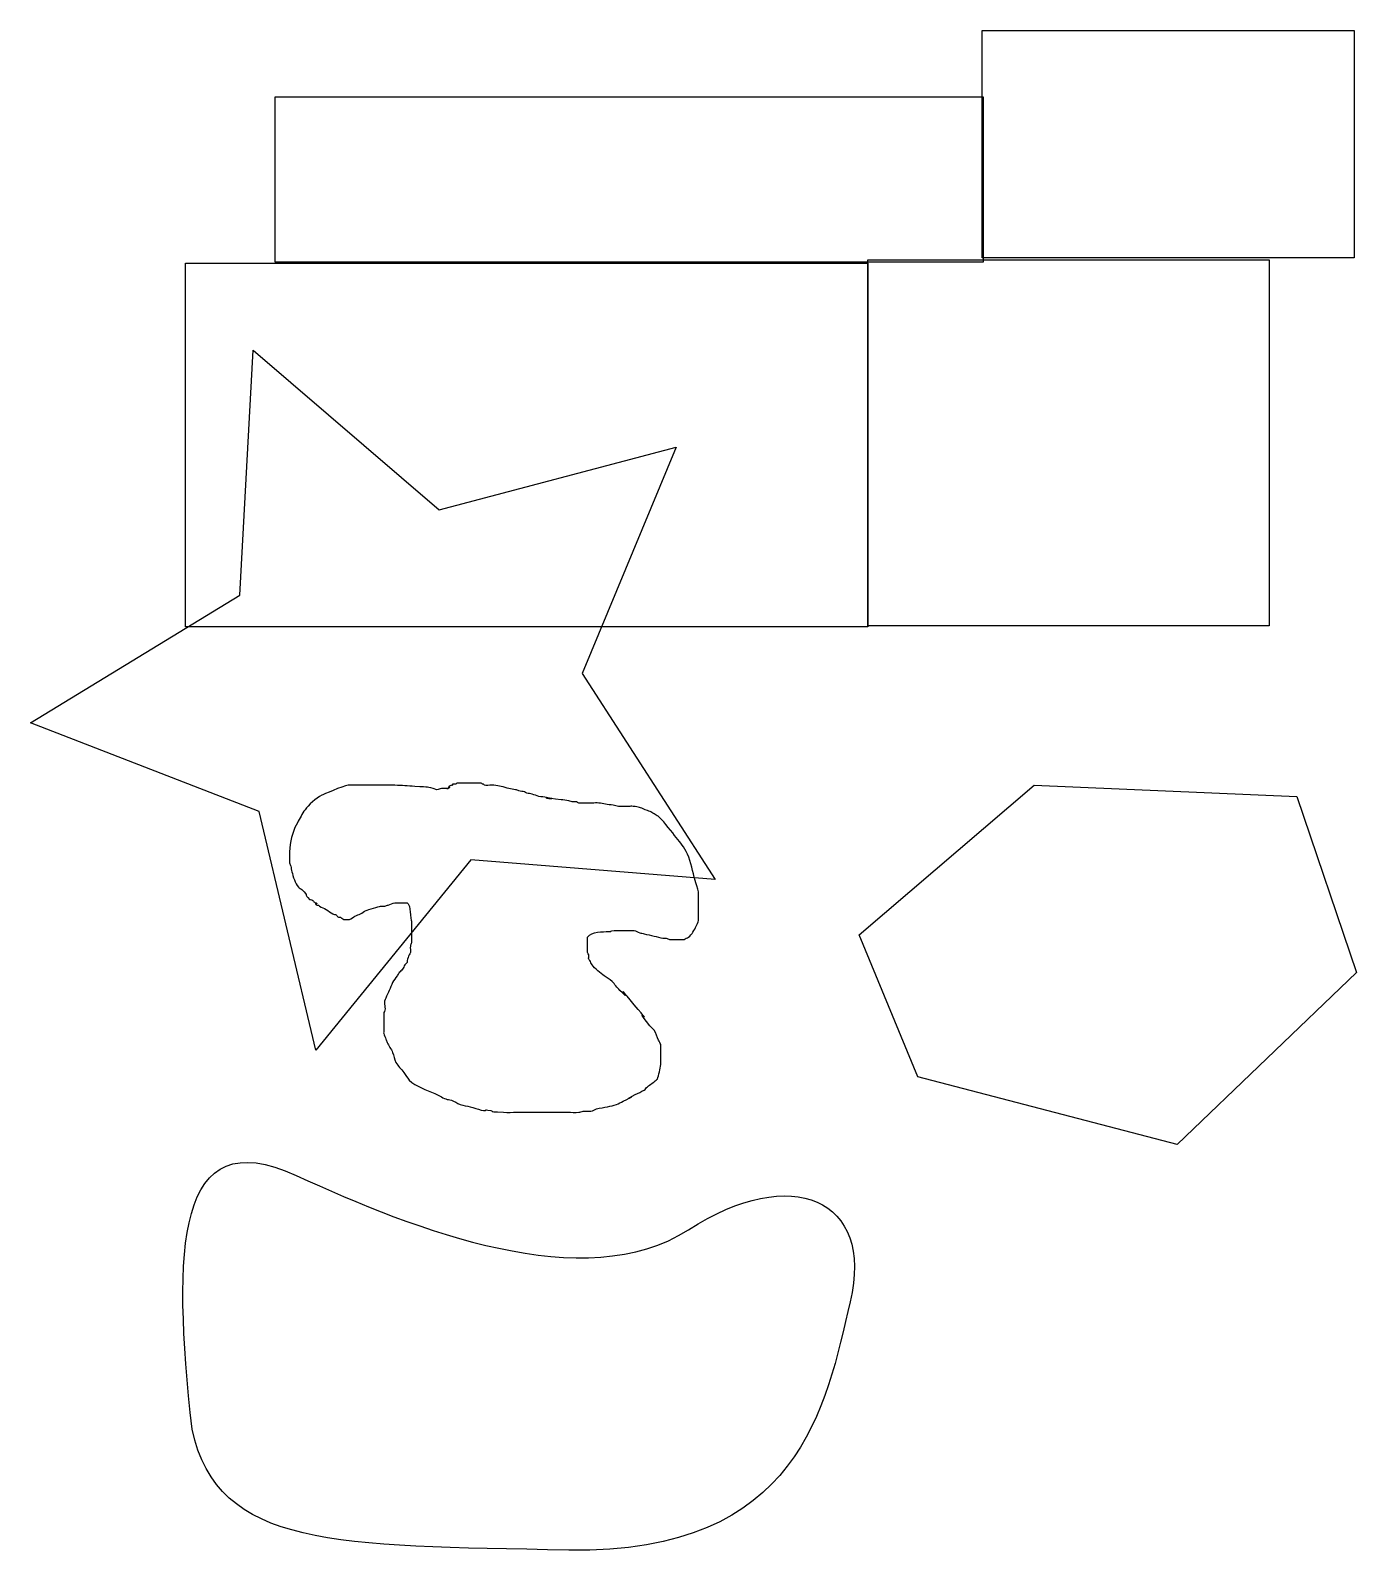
# Model space of a CAD drawing. Extents: x -1.88 to 1.29, y -2.03 to 1.61.
import ezdxf

# ---------------------------------------------------------------- set-up
doc = ezdxf.new("R2010")
doc.units = 0
doc.layers.add('Layer_1', color=7, linetype='CONTINUOUS')

msp = doc.modelspace()

# ---------------------------------------------------------------- linework, layer by layer
at = {"layer": 'Layer_1', "color": 7}
for points in [[(0.391534, 1.608466), (1.280423, 1.608466), (1.280423, 1.066138), (0.391534, 1.066138), (0.391534, 1.608466)], [(-1.296296, 1.449735), (0.39418, 1.449735), (0.39418, 1.055556), (-1.296296, 1.055556), (-1.296296, 1.449735)], [(0.119048, 1.060847), (1.07672, 1.060847), (1.07672, 0.187831), (0.119048, 0.187831), (0.119048, 1.060847)], [(-1.510582, 1.05291), (0.119048, 1.05291), (0.119048, 0.185185), (-1.510582, 0.185185), (-1.510582, 1.05291)], [(-0.246032, -0.417989), (-0.82954, -0.370964), (-1.199079, -0.824984), (-1.334669, -0.255503), (-1.880662, -0.044351), (-1.380952, 0.260582), (-1.348856, 0.845102), (-0.904429, 0.46408), (-0.338599, 0.614181), (-0.563637, 0.073763), (-0.246032, -0.417989)], [(-0.910053, -0.203704), (-0.910053, -0.203704)], [(0.097884, -0.550265), (0.515873, -0.193122), (1.142857, -0.219577), (1.285714, -0.640212), (0.857143, -1.050265), (0.238095, -0.888889), (0.097884, -0.550265)], [(-1.494709, -1.730159), (-1.494709, -1.730159)]]:
    msp.add_lwpolyline(points, close=True, dxfattribs=at)
for points in [[(-1.185185, -0.216931), (-1.198696, -0.223393), (-1.217215, -0.241278), (-1.224868, -0.251323)], [(-1.121693, -0.193122), (-1.136846, -0.195142), (-1.182141, -0.215475), (-1.185185, -0.216931)], [(-1.100529, -0.193122), (-1.107584, -0.193122), (-1.1147, -0.192189), (-1.121693, -0.193122)], [(-1.071429, -0.193122), (-1.081129, -0.193122), (-1.090829, -0.193122), (-1.100529, -0.193122)], [(-1.010582, -0.193122), (-1.030858, -0.192627), (-1.051146, -0.193122), (-1.071429, -0.193122)], [(-0.962963, -0.195767), (-0.978828, -0.194744), (-0.994689, -0.193509), (-1.010582, -0.193122)], [(-0.910053, -0.203704), (-0.938349, -0.195619), (-0.924459, -0.198251), (-0.962963, -0.195767)], [(-0.899471, -0.201058), (-0.903036, -0.201771), (-0.906526, -0.202822), (-0.910053, -0.203704)], [(-0.89418, -0.201058), (-0.895944, -0.201058), (-0.897741, -0.200712), (-0.899471, -0.201058)], [(-0.883598, -0.201058), (-0.887125, -0.201058), (-0.890653, -0.201058), (-0.89418, -0.201058)], [(-0.880952, -0.195767), (-0.886426, -0.201241), (-0.872588, -0.195553), (-0.883598, -0.201058)], [(-0.886243, -0.201058), (-0.886243, -0.200176), (-0.882716, -0.201058), (-0.883598, -0.201058)], [(-0.883598, -0.201058), (-0.884387, -0.201453), (-0.886243, -0.20194), (-0.886243, -0.201058)], [(-0.875661, -0.193122), (-0.877532, -0.193745), (-0.879558, -0.194373), (-0.880952, -0.195767)], [(-0.873016, -0.193122), (-0.873639, -0.193745), (-0.874825, -0.192843), (-0.875661, -0.193122)], [(-0.873016, -0.190476), (-0.873639, -0.1911), (-0.872392, -0.192498), (-0.873016, -0.193122)], [(-0.865079, -0.190476), (-0.866128, -0.191001), (-0.872475, -0.189935), (-0.873016, -0.190476)], [(-0.862434, -0.187831), (-0.863549, -0.188388), (-0.863964, -0.189919), (-0.865079, -0.190476)], [(-0.859788, -0.187831), (-0.86067, -0.187831), (-0.861645, -0.187436), (-0.862434, -0.187831)], [(-0.857143, -0.187831), (-0.858025, -0.187831), (-0.858907, -0.187831), (-0.859788, -0.187831)], [(-0.843915, -0.187831), (-0.848325, -0.187831), (-0.852734, -0.187831), (-0.857143, -0.187831)], [(-0.814815, -0.187831), (-0.824515, -0.187831), (-0.834215, -0.187831), (-0.843915, -0.187831)], [(-0.804233, -0.187831), (-0.805037, -0.187429), (-0.812988, -0.187831), (-0.814815, -0.187831)], [(-0.801587, -0.190476), (-0.802703, -0.189919), (-0.803117, -0.188388), (-0.804233, -0.187831)], [(-0.798942, -0.190476), (-0.799731, -0.190082), (-0.800799, -0.190871), (-0.801587, -0.190476)], [(-0.796296, -0.193122), (-0.797412, -0.192564), (-0.797826, -0.191034), (-0.798942, -0.190476)], [(-0.780423, -0.193122), (-0.783165, -0.193122), (-0.795078, -0.193731), (-0.796296, -0.193122)], [(-0.756614, -0.195767), (-0.769962, -0.192687), (-0.769655, -0.193122), (-0.780423, -0.193122)], [(-0.738095, -0.201058), (-0.744351, -0.199615), (-0.750358, -0.197211), (-0.756614, -0.195767)], [(-0.722222, -0.203704), (-0.727458, -0.20254), (-0.732869, -0.202264), (-0.738095, -0.201058)], [(-0.714286, -0.206349), (-0.716991, -0.205673), (-0.7195, -0.204309), (-0.722222, -0.203704)], [(-0.701058, -0.208995), (-0.705382, -0.207759), (-0.709923, -0.20744), (-0.714286, -0.206349)], [(-0.695767, -0.21164), (-0.697663, -0.211099), (-0.699162, -0.209536), (-0.701058, -0.208995)], [(-0.613757, -0.227513), (-0.696189, -0.217209), (-0.604772, -0.230109), (-0.648148, -0.222222)], [(-0.68254, -0.214286), (-0.686878, -0.213103), (-0.691444, -0.212875), (-0.695767, -0.21164)], [(-0.666667, -0.219577), (-0.672101, -0.218323), (-0.677159, -0.215753), (-0.68254, -0.214286)], [(-1.224868, -0.251323), (-1.232292, -0.261067), (-1.23738, -0.272391), (-1.243386, -0.283069)], [(-0.648148, -0.222222), (-0.654283, -0.221107), (-0.660591, -0.220979), (-0.666667, -0.219577)], [(-0.595238, -0.230159), (-0.601411, -0.229277), (-0.607569, -0.228287), (-0.613757, -0.227513)], [(-0.584656, -0.232804), (-0.588255, -0.23229), (-0.591711, -0.231041), (-0.595238, -0.230159)], [(-0.57672, -0.232804), (-0.579314, -0.232285), (-0.582037, -0.233178), (-0.584656, -0.232804)], [(-0.571429, -0.23545), (-0.573342, -0.234971), (-0.574786, -0.233191), (-0.57672, -0.232804)], [(-0.558201, -0.23545), (-0.560416, -0.23545), (-0.569417, -0.235953), (-0.571429, -0.23545)], [(-0.539683, -0.23545), (-0.545855, -0.23545), (-0.552028, -0.23545), (-0.558201, -0.23545)], [(-0.52381, -0.23545), (-0.529082, -0.23501), (-0.534392, -0.23545), (-0.539683, -0.23545)], [(-0.507937, -0.238095), (-0.513238, -0.23728), (-0.518464, -0.235895), (-0.52381, -0.23545)], [(-0.489418, -0.240741), (-0.495569, -0.239716), (-0.501774, -0.239043), (-0.507937, -0.238095)], [(-0.47619, -0.243386), (-0.480652, -0.242829), (-0.484983, -0.24148), (-0.489418, -0.240741)], [(-0.468254, -0.243386), (-0.470899, -0.243386), (-0.473565, -0.243714), (-0.47619, -0.243386)], [(-0.452381, -0.243386), (-0.457672, -0.243386), (-0.462963, -0.243386), (-0.468254, -0.243386)], [(-0.441799, -0.243386), (-0.445309, -0.243035), (-0.448854, -0.243386), (-0.452381, -0.243386)], [(-0.412698, -0.251323), (-0.426862, -0.245657), (-0.42581, -0.244985), (-0.441799, -0.243386)], [(-0.386243, -0.26455), (-0.401621, -0.254939), (-0.396472, -0.257813), (-0.412698, -0.251323)], [(-1.243386, -0.283069), (-1.25995, -0.312515), (-1.264279, -0.345066), (-1.261905, -0.378307)], [(-0.378307, -0.269841), (-0.380555, -0.267593), (-0.383547, -0.266235), (-0.386243, -0.26455)], [(-0.338624, -0.31746), (-0.347777, -0.30602), (-0.367183, -0.280965), (-0.378307, -0.269841)], [(-0.312169, -0.357143), (-0.320405, -0.339024), (-0.327406, -0.331483), (-0.338624, -0.31746)], [(-0.293651, -0.420635), (-0.299493, -0.399604), (-0.303047, -0.377213), (-0.312169, -0.357143)], [(-1.261905, -0.378307), (-1.261706, -0.381088), (-1.259936, -0.383538), (-1.259259, -0.386243)], [(-1.259259, -0.386243), (-1.258169, -0.390606), (-1.257849, -0.395147), (-1.256614, -0.399471)], [(-1.256614, -0.399471), (-1.253368, -0.410831), (-1.249099, -0.426757), (-1.240741, -0.436508)], [(-1.240741, -0.436508), (-1.238672, -0.438922), (-1.235053, -0.439551), (-1.232804, -0.441799)], [(-0.285714, -0.44709), (-0.286477, -0.440226), (-0.292173, -0.425955), (-0.293651, -0.420635)], [(-1.232804, -0.441799), (-1.214472, -0.460131), (-1.22869, -0.451204), (-1.214286, -0.465608)], [(-1.214286, -0.465608), (-1.213662, -0.466232), (-1.212477, -0.46533), (-1.21164, -0.465608)], [(-1.21164, -0.465608), (-1.20977, -0.466232), (-1.20799, -0.46716), (-1.206349, -0.468254)], [(-1.206349, -0.468254), (-1.204274, -0.469637), (-1.203289, -0.47243), (-1.201058, -0.473545)], [(-0.989418, -0.473545), (-0.984972, -0.473545), (-0.981561, -0.472103), (-0.978836, -0.47619)], [(-0.285714, -0.460317), (-0.285714, -0.455908), (-0.285227, -0.451472), (-0.285714, -0.44709)], [(-0.285714, -0.481481), (-0.285714, -0.474427), (-0.285714, -0.467372), (-0.285714, -0.460317)], [(-1.198413, -0.473545), (-1.192939, -0.479019), (-1.206777, -0.473331), (-1.195767, -0.478836)], [(-1.201058, -0.473545), (-1.200269, -0.473939), (-1.199036, -0.472921), (-1.198413, -0.473545)], [(-1.195767, -0.478836), (-1.194978, -0.47923), (-1.19391, -0.478442), (-1.193122, -0.478836)], [(-1.193122, -0.478836), (-1.192006, -0.479394), (-1.191514, -0.48079), (-1.190476, -0.481481)], [(-1.190476, -0.481481), (-1.185604, -0.48473), (-1.179627, -0.486404), (-1.174603, -0.489418)], [(-1.174603, -0.489418), (-1.16915, -0.49269), (-1.164418, -0.497156), (-1.15873, -0.5)], [(-1.15873, -0.5), (-1.156236, -0.501247), (-1.153185, -0.501211), (-1.150794, -0.502645)], [(-1.150794, -0.502645), (-1.148655, -0.503929), (-1.147734, -0.506821), (-1.145503, -0.507936)], [(-1.145503, -0.507936), (-1.143925, -0.508725), (-1.141885, -0.507379), (-1.140212, -0.507936)], [(-1.140212, -0.507936), (-1.139029, -0.508331), (-1.138448, -0.5097), (-1.137566, -0.510582)], [(-1.119048, -0.513227), (-1.115088, -0.512238), (-1.108665, -0.506714), (-1.10582, -0.505291)], [(-1.10582, -0.505291), (-1.101573, -0.503167), (-1.09684, -0.502124), (-1.092593, -0.5)], [(-1.092593, -0.5), (-1.087994, -0.4977), (-1.084046, -0.494191), (-1.079365, -0.492064)], [(-1.079365, -0.492064), (-1.075067, -0.49011), (-1.048521, -0.482126), (-1.044974, -0.481481)], [(-1.044974, -0.481481), (-1.041503, -0.48085), (-1.037883, -0.48198), (-1.034392, -0.481481)], [(-1.034392, -0.481481), (-1.031631, -0.481087), (-1.029101, -0.479718), (-1.026455, -0.478836)], [(-1.026455, -0.478836), (-1.021164, -0.477072), (-1.016026, -0.474755), (-1.010582, -0.473545)], [(-1.010582, -0.473545), (-1.008, -0.472971), (-1.005291, -0.473545), (-1.002645, -0.473545)], [(-1.002645, -0.473545), (-0.998236, -0.473545), (-0.993827, -0.473545), (-0.989418, -0.473545)], [(-0.978836, -0.47619), (-0.973395, -0.484352), (-0.975051, -0.492102), (-0.973545, -0.502645)], [(-0.973545, -0.502645), (-0.969885, -0.528268), (-0.970899, -0.508942), (-0.970899, -0.537037)], [(-0.285714, -0.494709), (-0.285714, -0.4903), (-0.285714, -0.485891), (-0.285714, -0.481481)], [(-0.285714, -0.515873), (-0.284642, -0.5089), (-0.285714, -0.501764), (-0.285714, -0.494709)], [(-1.137566, -0.510582), (-1.135803, -0.511464), (-1.134146, -0.512604), (-1.132275, -0.513227)], [(-1.132275, -0.513227), (-1.130602, -0.513785), (-1.128748, -0.513227), (-1.126984, -0.513227)], [(-1.126984, -0.513227), (-1.124339, -0.513227), (-1.121614, -0.513869), (-1.119048, -0.513227)], [(-0.970899, -0.537037), (-0.970899, -0.54321), (-0.970899, -0.549383), (-0.970899, -0.555556)], [(-0.550265, -0.555556), (-0.541195, -0.541952), (-0.513744, -0.542328), (-0.5, -0.542328)], [(-0.5, -0.542328), (-0.485843, -0.542328), (-0.505992, -0.542886), (-0.486772, -0.539682)], [(-0.486772, -0.539682), (-0.484163, -0.539248), (-0.481481, -0.539682), (-0.478836, -0.539682)], [(-0.478836, -0.539682), (-0.473545, -0.539682), (-0.468254, -0.539682), (-0.462963, -0.539682)], [(-0.462963, -0.539682), (-0.459162, -0.539682), (-0.441589, -0.539141), (-0.439153, -0.539682)], [(-0.439153, -0.539682), (-0.434518, -0.540713), (-0.430431, -0.543472), (-0.425926, -0.544974)], [(-0.425926, -0.544974), (-0.422477, -0.546123), (-0.418887, -0.546801), (-0.415344, -0.547619)], [(-0.309524, -0.555556), (-0.300816, -0.548589), (-0.295457, -0.539116), (-0.291005, -0.529101)], [(-0.291005, -0.529101), (-0.289077, -0.524761), (-0.286436, -0.520567), (-0.285714, -0.515873)], [(-0.973545, -0.57672), (-0.974415, -0.581939), (-0.972507, -0.587404), (-0.973545, -0.592593)], [(-0.970899, -0.568783), (-0.971245, -0.57155), (-0.973087, -0.573969), (-0.973545, -0.57672)], [(-0.970899, -0.555556), (-0.970899, -0.559965), (-0.970353, -0.564408), (-0.970899, -0.568783)], [(-0.550265, -0.592593), (-0.550848, -0.590843), (-0.550265, -0.579318), (-0.550265, -0.57672)], [(-0.550265, -0.558201), (-0.550265, -0.557319), (-0.550754, -0.556289), (-0.550265, -0.555556)], [(-0.550265, -0.560847), (-0.550265, -0.559965), (-0.550265, -0.559083), (-0.550265, -0.558201)], [(-0.550265, -0.57672), (-0.550265, -0.571429), (-0.550265, -0.566138), (-0.550265, -0.560847)], [(-0.415344, -0.547619), (-0.407422, -0.549447), (-0.399448, -0.551048), (-0.391534, -0.55291)], [(-0.391534, -0.55291), (-0.384456, -0.554576), (-0.377525, -0.5569), (-0.37037, -0.558201)], [(-0.37037, -0.558201), (-0.367768, -0.558674), (-0.365043, -0.557766), (-0.362434, -0.558201)], [(-0.362434, -0.558201), (-0.359683, -0.55866), (-0.357264, -0.560501), (-0.354497, -0.560847)], [(-0.354497, -0.560847), (-0.347497, -0.561722), (-0.340388, -0.560847), (-0.333333, -0.560847)], [(-0.333333, -0.560847), (-0.331167, -0.560847), (-0.32182, -0.561418), (-0.320106, -0.560847)], [(-0.320106, -0.560847), (-0.318235, -0.560223), (-0.316578, -0.559083), (-0.314815, -0.558201)], [(-0.314815, -0.558201), (-0.313051, -0.557319), (-0.311064, -0.556787), (-0.309524, -0.555556)], [(-0.981481, -0.616402), (-0.982597, -0.618633), (-0.985389, -0.619618), (-0.986773, -0.621693)], [(-0.981481, -0.611111), (-0.981966, -0.612807), (-0.980693, -0.614825), (-0.981481, -0.616402)], [(-0.97619, -0.597884), (-0.978061, -0.602248), (-0.980177, -0.606545), (-0.981481, -0.611111)], [(-0.973545, -0.592593), (-0.973932, -0.594526), (-0.975414, -0.596071), (-0.97619, -0.597884)], [(-0.547619, -0.597884), (-0.548097, -0.595971), (-0.549641, -0.594463), (-0.550265, -0.592593)], [(-0.547619, -0.608466), (-0.548734, -0.605119), (-0.546764, -0.601306), (-0.547619, -0.597884)], [(-0.544974, -0.611111), (-0.545615, -0.610042), (-0.547225, -0.609649), (-0.547619, -0.608466)], [(-0.539683, -0.621693), (-0.542104, -0.61858), (-0.542945, -0.614493), (-0.544974, -0.611111)], [(-1.005291, -0.648148), (-1.008818, -0.653439), (-1.012858, -0.658422), (-1.015873, -0.664021)], [(-1, -0.640212), (-1.002035, -0.642654), (-1.003527, -0.645503), (-1.005291, -0.648148)], [(-0.992064, -0.632275), (-0.994238, -0.63532), (-0.997605, -0.637337), (-1, -0.640212)], [(-0.986773, -0.621693), (-0.98896, -0.624974), (-0.989771, -0.629066), (-0.992064, -0.632275)], [(-0.510582, -0.648148), (-0.519495, -0.641464), (-0.53288, -0.630439), (-0.539683, -0.621693)], [(-0.492063, -0.661376), (-0.497622, -0.656214), (-0.504513, -0.6527), (-0.510582, -0.648148)], [(-0.439153, -0.716931), (-0.49893, -0.645946), (-0.433488, -0.722597), (-0.473545, -0.68254)], [(-1.02381, -0.68254), (-1.026455, -0.688712), (-1.030016, -0.694569), (-1.031746, -0.701058)], [(-1.015873, -0.664021), (-1.019057, -0.669934), (-1.021164, -0.676367), (-1.02381, -0.68254)], [(-0.473545, -0.68254), (-0.480173, -0.675911), (-0.485194, -0.667754), (-0.492063, -0.661376)], [(-1.031746, -0.701058), (-1.039853, -0.71008), (-1.032481, -0.720608), (-1.034392, -0.730159)], [(-0.402116, -0.767196), (-0.450882, -0.703801), (-0.380505, -0.786576), (-0.439153, -0.716931)], [(-1.034392, -0.730159), (-1.034778, -0.732092), (-1.036155, -0.733686), (-1.037037, -0.73545)], [(-1.037037, -0.73545), (-1.037037, -0.740741), (-1.037037, -0.746032), (-1.037037, -0.751323)], [(-1.037037, -0.751323), (-1.037037, -0.760141), (-1.037037, -0.768959), (-1.037037, -0.777778)], [(-1.037037, -0.777778), (-1.037037, -0.780423), (-1.037679, -0.783148), (-1.037037, -0.785714)], [(-1.037037, -0.785714), (-1.035885, -0.790321), (-1.033413, -0.794495), (-1.031746, -0.798942)], [(-1.031746, -0.798942), (-1.030767, -0.801553), (-1.030348, -0.804384), (-1.029101, -0.806878)], [(-0.391534, -0.777778), (-0.394149, -0.773529), (-0.399075, -0.77115), (-0.402116, -0.767196)], [(-0.380952, -0.801587), (-0.384592, -0.793702), (-0.386983, -0.785174), (-0.391534, -0.777778)], [(-1.029101, -0.806878), (-1.02504, -0.814999), (-1.01956, -0.822391), (-1.015873, -0.830688)], [(-1.015873, -0.830688), (-1.012475, -0.838333), (-1.011999, -0.847184), (-1.007936, -0.854497)], [(-0.375661, -0.812169), (-0.376745, -0.808377), (-0.3793, -0.805168), (-0.380952, -0.801587)], [(-0.375661, -0.820106), (-0.375661, -0.81746), (-0.374935, -0.814713), (-0.375661, -0.812169)], [(-0.375661, -0.84127), (-0.375661, -0.834215), (-0.375661, -0.82716), (-0.375661, -0.820106)], [(-1.007936, -0.854497), (-1.003054, -0.863287), (-0.995451, -0.870263), (-0.989418, -0.878307)], [(-0.383598, -0.89418), (-0.380379, -0.885597), (-0.376399, -0.869383), (-0.375661, -0.859788)], [(-0.375661, -0.859788), (-0.375188, -0.853634), (-0.375661, -0.847443), (-0.375661, -0.84127)], [(-0.989418, -0.878307), (-0.984866, -0.884376), (-0.981554, -0.891461), (-0.97619, -0.896825)], [(-0.97619, -0.896825), (-0.960038, -0.912978), (-0.935142, -0.919572), (-0.915344, -0.928571)], [(-0.407407, -0.912698), (-0.40406, -0.909829), (-0.400353, -0.907407), (-0.396825, -0.904762)], [(-0.396825, -0.904762), (-0.393298, -0.902116), (-0.389686, -0.89958), (-0.386243, -0.896825)], [(-0.386243, -0.896825), (-0.38527, -0.896046), (-0.384036, -0.895348), (-0.383598, -0.89418)], [(-0.915344, -0.928571), (-0.906368, -0.932651), (-0.898043, -0.938137), (-0.888889, -0.941799)], [(-0.888889, -0.941799), (-0.884714, -0.943469), (-0.879858, -0.94283), (-0.875661, -0.944444)], [(-0.875661, -0.944444), (-0.8683, -0.947276), (-0.861935, -0.952401), (-0.854497, -0.955026)], [(-0.465608, -0.94709), (-0.411451, -0.920011), (-0.484088, -0.956837), (-0.436508, -0.931217)], [(-0.436508, -0.931217), (-0.429563, -0.927477), (-0.421998, -0.924869), (-0.415344, -0.920635)], [(-0.415344, -0.920635), (-0.412188, -0.918626), (-0.410248, -0.915133), (-0.407407, -0.912698)], [(-0.854497, -0.955026), (-0.846831, -0.957732), (-0.83855, -0.958248), (-0.830688, -0.960317)], [(-0.830688, -0.960317), (-0.821784, -0.96266), (-0.813235, -0.966325), (-0.804233, -0.968254)], [(-0.804233, -0.968254), (-0.785714, -0.972222), (-0.800265, -0.96627), (-0.78836, -0.968254)], [(-0.78836, -0.968254), (-0.761546, -0.972723), (-0.800003, -0.971332), (-0.751323, -0.973545)], [(-0.751323, -0.973545), (-0.740752, -0.974025), (-0.730159, -0.973545), (-0.719577, -0.973545)], [(-0.719577, -0.973545), (-0.702822, -0.973545), (-0.686067, -0.973545), (-0.669312, -0.973545)], [(-0.669312, -0.973545), (-0.645503, -0.973545), (-0.621693, -0.973545), (-0.597884, -0.973545)], [(-0.597884, -0.973545), (-0.589065, -0.973545), (-0.580203, -0.974422), (-0.571429, -0.973545)], [(-0.571429, -0.973545), (-0.567811, -0.973183), (-0.564468, -0.971229), (-0.560847, -0.970899)], [(-0.560847, -0.970899), (-0.554699, -0.970341), (-0.548417, -0.971914), (-0.542328, -0.970899)], [(-0.542328, -0.970899), (-0.537644, -0.970119), (-0.533689, -0.966832), (-0.529101, -0.965608)], [(-0.529101, -0.965608), (-0.520411, -0.963291), (-0.511424, -0.962268), (-0.502646, -0.960317)], [(-0.502646, -0.960317), (-0.495547, -0.95874), (-0.48833, -0.957472), (-0.481481, -0.955026)], [(-0.481481, -0.955026), (-0.475911, -0.953037), (-0.470899, -0.949735), (-0.465608, -0.94709)], [(-1.494709, -1.730159), (-1.542328, -1.296296), (-1.534392, -0.992064), (-1.246032, -1.124339)], [(-1.246032, -1.124339), (-0.957672, -1.256614), (-0.555556, -1.412698), (-0.309524, -1.253968)], [(-0.309524, -1.253968), (-0.063492, -1.095238), (0.134921, -1.179894), (0.07672, -1.425926)], [(0.07672, -1.425926), (0.018519, -1.671958), (-0.042328, -2.029101), (-0.595238, -2.018519)], [(-0.595238, -2.018519), (-1.148148, -2.007936), (-1.433862, -2.015873), (-1.494709, -1.730159)]]:
    msp.add_open_spline(points, degree=3, dxfattribs=at)

doc.saveas('drawing.dxf')
